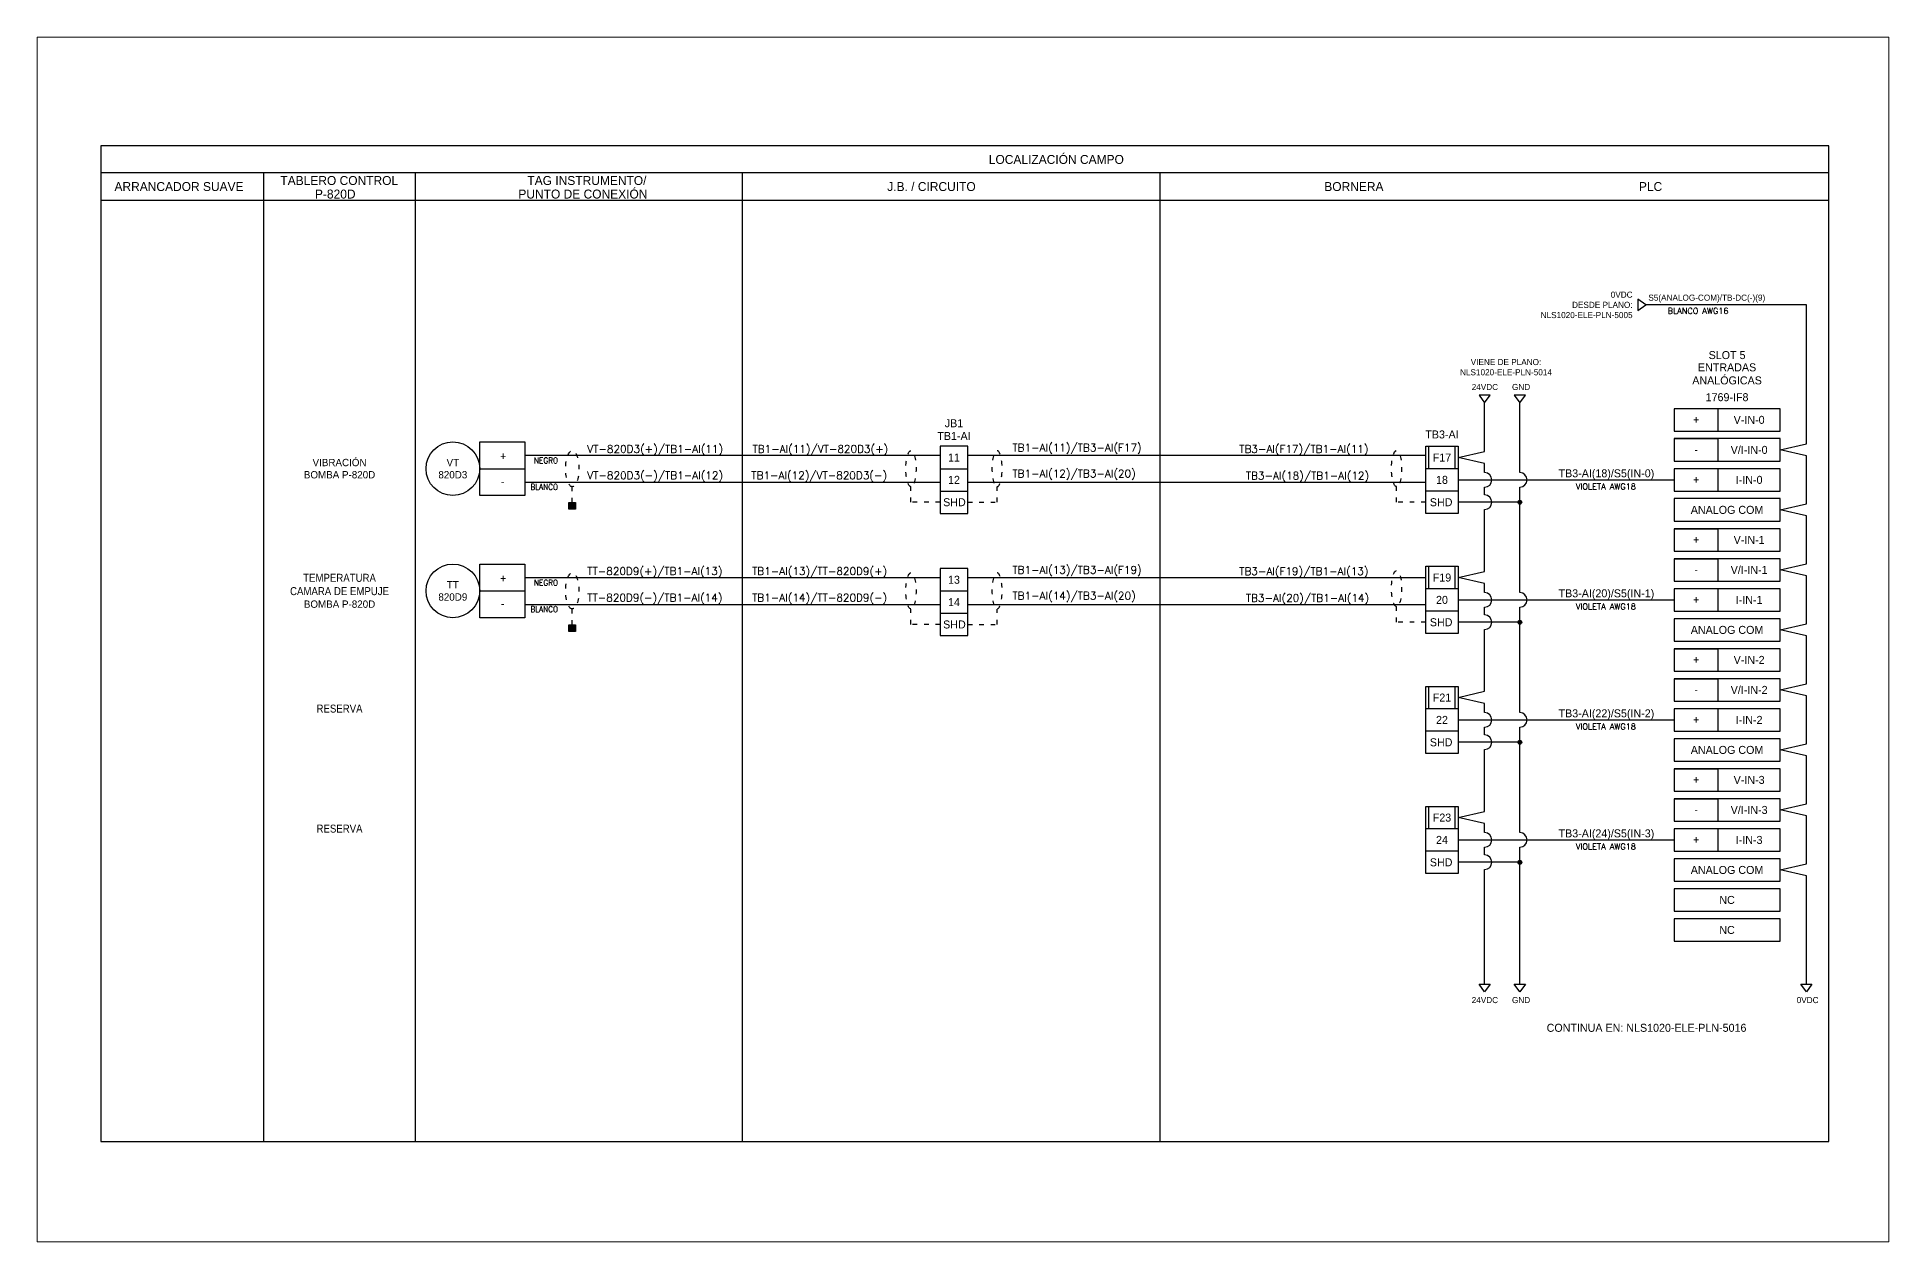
# Model space of a CAD drawing. Extents: x 2982 to 4048, y -323 to 293.
# Drawn here: x 2982.1 to 3466.1, y -323 to -8 of the extents above; entities that cross this region are included whole.
import ezdxf
from ezdxf.enums import TextEntityAlignment as Align

# ---------------------------------------------------------------- set-up
doc = ezdxf.new("R2010")
doc.units = 0
doc.header["$LTSCALE"] = 0.1
doc.header["$MEASUREMENT"] = 0
doc.linetypes.add('ACAD_ISO03W100', pattern=[30, 12, -18])
doc.layers.get('Defpoints').update_dxf_attribs({"lineweight": 0})
for name, color, linetype, lineweight in [('EL-cables', 7, 'Continuous', 20), ('EL-componentes', 7, 'Continuous', 25), ('EL-titulos 3', 7, 'Continuous', 20)]:
    doc.layers.add(name, color=color, linetype=linetype, lineweight=lineweight)
doc.styles.add('F1A', font='amir.shx')
doc.styles.add('ROMANS', font='romans.shx')

msp = doc.modelspace()

# ---------------------------------------------------------------- hatches: boundary and pattern name
at = {"lineweight": 25, "ltscale": 88}
h = msp.add_hatch(dxfattribs=at)
h.set_pattern_fill('ANSI31', color=256, scale=0.467995)
h.set_pattern_definition([(45, (2183.99226, -975.230604), (-0.0413652925, 0.0413652925), [])])
h.paths.add_polyline_path([(3121.13, -129.69), (3121.13, -131.44), (3122.86, -131.44), (3122.86, -129.69)])
at = {"ltscale": 0.1}
h = msp.add_hatch(color=256, dxfattribs=at)
h.dxf.hatch_style = 1
edge = h.paths.add_edge_path()
edge.add_arc((3369.63, -129.6), 0.509, 0, 360)
at = {"lineweight": 25, "ltscale": 88}
h = msp.add_hatch(dxfattribs=at)
h.set_pattern_fill('ANSI31', color=256, scale=0.467995)
h.set_pattern_definition([(45, (2183.99226, -1007.194924), (-0.0413652925, 0.0413652925), [])])
h.paths.add_polyline_path([(3121.13, -161.66), (3121.13, -163.4), (3122.86, -163.4), (3122.86, -161.66)])
at = {"ltscale": 0.1}
h = msp.add_hatch(color=256, dxfattribs=at)
h.dxf.hatch_style = 1
edge = h.paths.add_edge_path()
edge.add_arc((3369.63, -160.98), 0.509, 0, 360)
h = msp.add_hatch(color=256, dxfattribs=at)
h.dxf.hatch_style = 1
edge = h.paths.add_edge_path()
edge.add_arc((3369.63, -192.36), 0.509, 0, 360)
h = msp.add_hatch(color=256, dxfattribs=at)
h.dxf.hatch_style = 1
edge = h.paths.add_edge_path()
edge.add_arc((3369.63, -223.74), 0.509, 0, 360)

# ---------------------------------------------------------------- linework, layer by layer
at = {"lineweight": 25}
for p, q in [((3450.37, -43.52), (2998.82, -43.52)), ((3041.37, -296.71), (3041.37, -43.52)), ((3080.98, -43.52), (3080.98, -296.71)), ((3166.49, -296.71), (3166.49, -43.52)), ((3275.58, -43.52), (3275.58, -296.71)), ((2998.82, -50.62), (3450.37, -50.62)), ((3109.6, -113.82), (3109.6, -127.84)), ((3218.15, -120.83), (3225.35, -120.83)), ((3353.52, -123.75), (3409.95, -123.75)), ((3109.6, -145.78), (3109.6, -159.81)), ((3218.15, -152.79), (3225.35, -152.79)), ((3353.52, -155.13), (3409.95, -155.13)), ((3353.52, -186.51), (3409.95, -186.51)), ((3353.52, -217.89), (3409.95, -217.89))]:
    msp.add_line(p, q, dxfattribs=at)
at = {"lineweight": 25, "ltscale": 88}
for p, q in [((3421.48, -110.98), (3421.48, -105.14)), ((3409.95, -112.98), (3421.48, -112.98)), ((3421.48, -118.83), (3421.48, -112.98)), ((3409.95, -118.83), (3421.48, -118.83)), ((3421.48, -126.67), (3421.48, -120.83)), ((3409.95, -136.52), (3421.48, -136.52)), ((3421.48, -142.36), (3421.48, -136.52)), ((3409.95, -142.36), (3421.48, -142.36)), ((3409.95, -144.36), (3421.48, -144.36)), ((3421.48, -150.21), (3421.48, -144.36)), ((3409.95, -150.21), (3421.48, -150.21)), ((3421.48, -158.05), (3421.48, -152.21)), ((3409.95, -167.9), (3421.48, -167.9)), ((3421.48, -173.74), (3421.48, -167.9)), ((3409.95, -173.74), (3421.48, -173.74)), ((3409.95, -175.74), (3421.48, -175.74)), ((3421.48, -181.59), (3421.48, -175.74)), ((3409.95, -181.59), (3421.48, -181.59)), ((3421.48, -189.43), (3421.48, -183.59)), ((3409.95, -199.28), (3421.48, -199.28)), ((3421.48, -205.12), (3421.48, -199.28)), ((3409.95, -207.12), (3421.48, -207.12)), ((3421.48, -212.97), (3421.48, -207.12)), ((3421.48, -220.81), (3421.48, -214.97))]:
    msp.add_line(p, q, dxfattribs=at)
at = {"ltscale": 0.1}
msp.add_line((3353.52, -117.91), (3360.41, -116.35), dxfattribs=at)
at = {"lineweight": 25}
for points in [[(3450.37, -36.43), (2998.82, -36.43), (2998.82, -296.71), (3450.37, -296.71)], [(3437.62, -105.14), (3409.95, -105.14), (3409.95, -110.98), (3437.62, -110.98)], [(3225.35, -114.98), (3218.15, -114.98), (3218.15, -126.67), (3225.35, -126.67)], [(3437.62, -112.98), (3409.95, -112.98), (3409.95, -118.83), (3437.62, -118.83)], [(3437.62, -120.83), (3409.95, -120.83), (3409.95, -126.67), (3437.62, -126.67)], [(3437.62, -128.67), (3409.95, -128.67), (3409.95, -134.52), (3437.62, -134.52)], [(3437.62, -136.52), (3409.95, -136.52), (3409.95, -142.36), (3437.62, -142.36)], [(3437.62, -144.36), (3409.95, -144.36), (3409.95, -150.21), (3437.62, -150.21)], [(3225.35, -146.95), (3218.15, -146.95), (3218.15, -158.64), (3225.35, -158.64)], [(3437.62, -152.21), (3409.95, -152.21), (3409.95, -158.05), (3437.62, -158.05)], [(3437.62, -160.05), (3409.95, -160.05), (3409.95, -165.9), (3437.62, -165.9)], [(3437.62, -167.9), (3409.95, -167.9), (3409.95, -173.74), (3437.62, -173.74)], [(3437.62, -175.74), (3409.95, -175.74), (3409.95, -181.59), (3437.62, -181.59)], [(3437.62, -183.59), (3409.95, -183.59), (3409.95, -189.43), (3437.62, -189.43)], [(3437.62, -191.43), (3409.95, -191.43), (3409.95, -197.28), (3437.62, -197.28)], [(3437.62, -199.28), (3409.95, -199.28), (3409.95, -205.12), (3437.62, -205.12)], [(3437.62, -207.12), (3409.95, -207.12), (3409.95, -212.97), (3437.62, -212.97)], [(3437.62, -214.97), (3409.95, -214.97), (3409.95, -220.81), (3437.62, -220.81)], [(3437.62, -222.81), (3409.95, -222.81), (3409.95, -228.66), (3437.62, -228.66)], [(3437.62, -230.66), (3409.95, -230.66), (3409.95, -236.5), (3437.62, -236.5)], [(3437.62, -238.5), (3409.95, -238.5), (3409.95, -244.35), (3437.62, -244.35)]]:
    msp.add_lwpolyline(points, close=True, dxfattribs=at)
for points in [[(3444.51, -78.63), (3444.51, -78)], [(3360.41, -116.35), (3360.41, -103.63)], [(3369.63, -121.85), (3369.63, -103.63)], [(3097.81, -113.82), (3109.6, -113.82)], [(3109.6, -127.84), (3097.81, -127.84), (3097.81, -113.82)], [(3353.52, -114.98), (3353.52, -132.52), (3345.04, -132.52), (3345.04, -114.98)], [(3345.04, -114.98), (3353.52, -114.98)], [(3345.86, -120.83), (3345.86, -114.98)], [(3352.69, -120.83), (3352.69, -114.98)], [(3097.81, -120.83), (3109.6, -120.83)], [(3109.6, -117.32), (3217.97, -117.32)], [(3225.18, -117.32), (3345.04, -117.32)], [(3353.52, -120.83), (3345.04, -120.83)], [(3109.6, -124.34), (3217.97, -124.34)], [(3225.18, -124.34), (3345.04, -124.34)], [(3369.63, -129.6), (3369.63, -125.66)], [(3218.15, -126.67), (3218.15, -132.52), (3225.35, -132.52), (3225.35, -126.67)], [(3353.52, -126.67), (3345.04, -126.67)], [(3097.81, -145.78), (3109.6, -145.78)], [(3109.6, -159.81), (3097.81, -159.81), (3097.81, -145.78)], [(3109.6, -149.29), (3217.97, -149.29)], [(3225.18, -149.29), (3345.04, -149.29)], [(3353.52, -146.36), (3353.52, -163.9), (3345.04, -163.9), (3345.04, -146.36)], [(3345.04, -146.36), (3353.52, -146.36)], [(3345.86, -152.21), (3345.86, -146.36)], [(3352.69, -152.21), (3352.69, -146.36)], [(3097.81, -152.79), (3109.6, -152.79)], [(3353.52, -152.21), (3345.04, -152.21)], [(3109.6, -156.3), (3217.97, -156.3)], [(3218.15, -158.64), (3218.15, -164.48), (3225.35, -164.48), (3225.35, -158.64)], [(3225.18, -156.3), (3345.04, -156.3)], [(3353.52, -158.05), (3345.04, -158.05)], [(3353.52, -177.74), (3353.52, -195.28), (3345.04, -195.28), (3345.04, -177.74)], [(3345.04, -177.74), (3353.52, -177.74)], [(3345.86, -183.59), (3345.86, -177.74)], [(3352.69, -183.59), (3352.69, -177.74)], [(3353.52, -183.59), (3345.04, -183.59)], [(3353.52, -189.43), (3345.04, -189.43)], [(3353.52, -209.12), (3353.52, -226.66), (3345.04, -226.66), (3345.04, -209.12)], [(3345.04, -209.12), (3353.52, -209.12)], [(3345.86, -214.97), (3345.86, -209.12)], [(3352.69, -214.97), (3352.69, -209.12)], [(3353.52, -214.97), (3345.04, -214.97)], [(3353.52, -220.81), (3345.04, -220.81)], [(3360.42, -255.59), (3360.42, -225.64)]]:
    msp.add_lwpolyline(points, dxfattribs=at)
for points in [[(3360.41, -162.88, 1), (3360.41, -159.07), (3360.41, -157.04, 1), (3360.41, -153.23), (3360.41, -150.85), (3353.52, -149.29), (3360.41, -147.73), (3360.41, -131.5, 1), (3360.41, -127.69), (3360.41, -125.66, 1), (3360.41, -121.85), (3360.41, -119.47), (3353.52, -117.91)], [(3360.41, -194.26, 1), (3360.41, -190.45), (3360.41, -188.42, 1), (3360.41, -184.61), (3360.41, -182.23), (3353.52, -180.67), (3360.41, -178.99), (3360.41, -162.88)], [(3360.41, -225.64, 1), (3360.41, -221.83), (3360.41, -219.8, 1), (3360.41, -215.99), (3360.41, -213.61), (3353.52, -212.05), (3360.41, -210.49), (3360.41, -194.26)]]:
    msp.add_lwpolyline(points, format="xyb", dxfattribs=at)
at = {"linetype": 'ACAD_ISO03W100', "lineweight": 25}
for points in [[(3122, -129.69), (3122, -125.55)], [(3218.15, -129.6), (3210.51, -129.6), (3210.51, -125.55)], [(3225.35, -129.6), (3233, -129.6), (3233, -125.55)], [(3345.04, -129.58), (3337.41, -129.58), (3337.41, -125.53)], [(3122, -161.66), (3122, -157.52)], [(3218.15, -161.56), (3210.51, -161.56), (3210.51, -157.52)], [(3225.35, -161.56), (3233, -161.56), (3233, -157.52)], [(3345.04, -160.96), (3337.41, -160.96), (3337.41, -156.91)]]:
    msp.add_lwpolyline(points, dxfattribs=at)
at = {"lineweight": 25, "ltscale": 88}
for points in [[(3121.13, -129.69), (3122.86, -129.69), (3122.86, -131.44), (3121.13, -131.44)], [(3121.13, -161.66), (3122.86, -161.66), (3122.86, -163.4), (3121.13, -163.4)]]:
    msp.add_lwpolyline(points, close=True, dxfattribs=at)
for points in [[(3369.63, -153.23), (3369.63, -129.6), (3353.52, -129.6)], [(3369.63, -160.98), (3369.63, -157.04)], [(3369.63, -160.98), (3369.63, -160.98), (3353.52, -160.98)], [(3369.63, -184.61), (3369.63, -160.98), (3353.52, -160.98)], [(3369.63, -192.36), (3369.63, -188.42)], [(3369.63, -192.36), (3369.63, -192.36), (3353.52, -192.36)], [(3369.63, -215.99), (3369.63, -192.36), (3353.52, -192.36)], [(3369.63, -223.74), (3369.63, -219.8)], [(3369.63, -223.74), (3369.63, -223.74), (3353.52, -223.74)], [(3369.63, -255.56), (3369.63, -223.74), (3353.52, -223.74)], [(3369.62, -257.55), (3369.62, -257.58)]]:
    msp.add_lwpolyline(points, dxfattribs=at)
at = {"lineweight": 25}
for centre in [(3090.79, -120.83), (3090.79, -152.79)]:
    msp.add_circle(centre, 7.01, dxfattribs=at)
at = {"ltscale": 0.1}
for centre in [(3369.63, -129.6), (3369.63, -160.98), (3369.63, -192.36), (3369.63, -223.74)]:
    msp.add_circle(centre, 0.509, dxfattribs=at)
msp.add_arc((3369.63, -123.75), 1.9, 270, 90, dxfattribs=at)
at = {"lineweight": 25}
for centre in [(3369.63, -155.13), (3369.63, -186.51), (3369.63, -217.89)]:
    msp.add_arc(centre, 1.9, 270, 90, dxfattribs=at)
at = {"linetype": 'ACAD_ISO03W100', "lineweight": 25}
for centre, ratio in [((3122, -120.83), 0.369403), ((3210.51, -120.83), 0.281569), ((3337.41, -120.81), 0.281569), ((3337.41, -120.83), 0.281569), ((3122, -152.79), 0.369403), ((3210.51, -152.79), 0.281569), ((3337.41, -152.19), 0.281569)]:
    msp.add_ellipse(centre, major_axis=(0, -4.72), ratio=ratio, dxfattribs=at)
at = {"linetype": 'ACAD_ISO03W100', "lineweight": 25, "extrusion": (0, 0, -1)}
for centre in [(3233, -120.83), (3233, -152.79)]:
    msp.add_ellipse(centre, major_axis=(0, -4.72), ratio=0.281569, dxfattribs=at)
at = {"layer": 'Defpoints', "color": 5, "ltscale": 0.1}
msp.add_lwpolyline([(2982.13, -7.97), (3466.09, -7.97), (3466.09, -323.01), (2982.13, -323.01)], close=True, dxfattribs=at)
at = {"layer": 'EL-cables', "lineweight": 25}
for p, q in [((3444.51, -78), (3402.51, -78)), ((3444.51, -114.35), (3444.51, -78)), ((3437.62, -115.91), (3444.51, -114.35)), ((3444.51, -117.47), (3437.62, -115.91)), ((3444.51, -130.04), (3444.51, -117.47)), ((3437.62, -131.6), (3444.51, -130.04)), ((3444.51, -133.16), (3437.62, -131.6)), ((3437.62, -147.29), (3444.51, -145.73)), ((3444.51, -148.85), (3437.62, -147.29)), ((3437.62, -162.98), (3444.51, -161.42)), ((3444.51, -164.54), (3437.62, -162.98)), ((3437.62, -178.67), (3444.51, -177.11)), ((3444.51, -180.23), (3437.62, -178.67)), ((3437.62, -194.36), (3444.51, -192.8)), ((3444.51, -195.92), (3437.62, -194.36)), ((3437.62, -210.05), (3444.51, -208.49)), ((3444.51, -211.61), (3437.62, -210.05)), ((3437.62, -225.74), (3444.51, -224.18)), ((3444.51, -227.3), (3437.62, -225.74))]:
    msp.add_line(p, q, dxfattribs=at)
for points in [[(3444.51, -145.73), (3444.51, -133.16)], [(3444.51, -161.42), (3444.51, -148.85)], [(3444.51, -177.11), (3444.51, -164.54)], [(3444.51, -192.8), (3444.51, -180.23)], [(3444.51, -208.49), (3444.51, -195.92)], [(3444.51, -224.18), (3444.51, -211.61)], [(3444.51, -255.56), (3444.51, -227.3)]]:
    msp.add_lwpolyline(points, dxfattribs=at)
at = {"layer": 'EL-componentes', "lineweight": 25}
for points in [[(3400.49, -78.01), (3400.49, -79.45), (3402.51, -78), (3400.49, -76.55), (3400.49, -77.99)], [(3360.4, -101.61), (3358.97, -101.61), (3360.41, -103.63), (3361.86, -101.61), (3360.43, -101.61)], [(3369.61, -101.61), (3368.18, -101.61), (3369.63, -103.63), (3371.08, -101.61), (3369.64, -101.61)], [(3360.42, -255.56), (3361.86, -255.56), (3360.41, -257.58), (3358.96, -255.56), (3360.39, -255.56)], [(3369.63, -255.56), (3371.07, -255.56), (3369.62, -257.58), (3368.17, -255.56), (3369.61, -255.56)], [(3444.51, -255.56), (3445.95, -255.56), (3444.5, -257.58), (3443.05, -255.56), (3444.49, -255.56)]]:
    msp.add_lwpolyline(points, dxfattribs=at)

# ---------------------------------------------------------------- texts
at = {"lineweight": 25, "style": 'F1A'}
for s, height, p in [('LOCALIZACIÓN CAMPO', 2.34, (3248.5, -39.98)), ('ARRANCADOR SUAVE', 2.34, (3019.23, -47.07)), ('TABLERO CONTROL', 2.34, (3061.11, -45.49)), ('P-820D', 2.34, (3060.06, -49.03)), ('PUNTO DE CONEXIÓN', 2.34, (3124.78, -49.03)), ('TAG INSTRUMENTO/', 2.34, (3125.83, -45.49)), ('J.B. / CIRCUITO', 2.34, (3215.87, -47.07)), ('BORNERA', 2.34, (3326.26, -47.07)), ('PLC', 2.34, (3403.79, -47.07)), ('SLOT 5', 2.091, (3423.78, -91.13)), ('ANALÓGICAS', 2.091, (3423.78, -97.75)), ('ENTRADAS', 2.091, (3423.78, -94.33)), ('1769-IF8', 2.091, (3423.78, -102.14)), ('TB1-AI', 2.091, (3221.75, -112.28)), ('JB1', 2.091, (3221.75, -108.95)), ('TB3-AI', 2.091, (3349.28, -111.88)), ('+', 2.09, (3415.7, -108.02)), ('V-IN-0', 2.091, (3429.55, -108.06)), ('-', 2.09, (3415.7, -115.87)), ('V/I-IN-0', 2.091, (3429.55, -115.91)), ('11', 2.091, (3221.75, -117.91)), ('F17', 2.091, (3349.28, -117.91)), ('TB3-AI(18)/S5(IN-0)', 2.0907, (3392.25, -122.04)), ('12', 2.091, (3221.75, -123.75)), ('18', 2.091, (3349.28, -123.75)), ('+', 2.09, (3415.7, -123.71)), ('I-IN-0', 2.091, (3429.55, -123.75)), ('SHD', 2.091, (3221.87, -129.6)), ('SHD', 2.091, (3349.06, -129.6)), ('ANALOG COM', 2.091, (3423.78, -131.6)), ('+', 2.09, (3415.7, -139.4)), ('V-IN-1', 2.091, (3429.55, -139.44)), ('13', 2.091, (3221.75, -149.87)), ('F19', 2.091, (3349.28, -149.29)), ('-', 2.09, (3415.7, -147.25)), ('V/I-IN-1', 2.091, (3429.55, -147.29)), ('14', 2.091, (3221.75, -155.72)), ('20', 2.091, (3349.28, -155.13)), ('TB3-AI(20)/S5(IN-1)', 2.0907, (3392.25, -153.42)), ('+', 2.09, (3415.7, -155.09)), ('I-IN-1', 2.091, (3429.55, -155.13)), ('SHD', 2.091, (3221.87, -161.56)), ('SHD', 2.091, (3349.06, -160.98)), ('ANALOG COM', 2.091, (3423.78, -162.98)), ('+', 2.09, (3415.7, -170.78)), ('V-IN-2', 2.091, (3429.55, -170.82)), ('-', 2.09, (3415.7, -178.63)), ('V/I-IN-2', 2.091, (3429.55, -178.67)), ('F21', 2.091, (3349.28, -180.67)), ('TB3-AI(22)/S5(IN-2)', 2.0907, (3392.25, -184.8)), ('22', 2.091, (3349.28, -186.51)), ('+', 2.09, (3415.7, -186.47)), ('I-IN-2', 2.091, (3429.55, -186.51)), ('SHD', 2.091, (3349.06, -192.36)), ('ANALOG COM', 2.091, (3423.78, -194.36)), ('+', 2.09, (3415.7, -202.16)), ('V-IN-3', 2.091, (3429.55, -202.2)), ('F23', 2.091, (3349.28, -212.05)), ('-', 2.09, (3415.7, -210.01)), ('V/I-IN-3', 2.091, (3429.55, -210.05)), ('24', 2.091, (3349.28, -217.89)), ('TB3-AI(24)/S5(IN-3)', 2.0907, (3392.25, -216.18)), ('+', 2.09, (3415.7, -217.85)), ('I-IN-3', 2.091, (3429.55, -217.89)), ('SHD', 2.091, (3349.06, -223.74)), ('ANALOG COM', 2.091, (3423.78, -225.74)), ('NC', 2.091, (3423.78, -233.58)), ('NC', 2.091, (3423.78, -241.43)), ('CONTINUA EN: NLS1020-ELE-PLN-5016', 2.0907, (3402.74, -267.01))]:
    msp.add_text(s, height=height, dxfattribs=at).set_placement(p, align=Align.MIDDLE_CENTER)
at = {"lineweight": 25, "style": 'ROMANS'}
for s, height, p in [('BLANCO AWG16', 1.5444, (3408.26, -80.36)), ('VT-820D3(+)/TB1-AI(11)', 2, (3125.92, -116.66)), ('TB1-AI(11)/VT-820D3(+)', 2, (3169.09, -116.66)), ('TB1-AI(11)/TB3-AI(F17)', 2, (3237.02, -116.31)), ('TB3-AI(F17)/TB1-AI(11)', 2, (3296.29, -116.67)), ('TB1-AI(12)/TB3-AI(20)', 2, (3237.02, -123.1)), ('VT-820D3(-)/TB1-AI(12)', 2, (3125.92, -123.59)), ('TB1-AI(12)/VT-820D3(-)', 2, (3168.78, -123.59)), ('TB3-AI(18)/TB1-AI(12)', 2, (3298.01, -123.66)), ('VIOLETA AWG18', 1.5444, (3384.25, -126.27)), ('TT-820D9(+)/TB1-AI(13)', 2, (3125.92, -148.62)), ('TB1-AI(13)/TT-820D9(+)', 2, (3168.99, -148.62)), ('TB1-AI(13)/TB3-AI(F19)', 2, (3237.02, -148.28)), ('TB3-AI(F19)/TB1-AI(13)', 2, (3296.29, -148.63)), ('TT-820D9(-)/TB1-AI(14)', 2, (3125.92, -155.56)), ('TB1-AI(14)/TT-820D9(-)', 2, (3168.99, -155.56)), ('TB1-AI(14)/TB3-AI(20)', 2, (3237.02, -155.06)), ('TB3-AI(20)/TB1-AI(14)', 2, (3298.01, -155.63)), ('VIOLETA AWG18', 1.5444, (3384.25, -157.65)), ('VIOLETA AWG18', 1.5444, (3384.25, -189.03)), ('VIOLETA AWG18', 1.5444, (3384.25, -220.41))]:
    msp.add_text(s, height=height, dxfattribs=at).set_placement(p)
at = {"lineweight": 25, "style": 'F1A'}
for s, p in [('+', (3103.94, -117.62)), ('-', (3103.78, -124.64)), ('+', (3103.94, -149.59)), ('-', (3103.78, -156.6))]:
    msp.add_text(s, height=2.09, rotation=180, dxfattribs=at).set_placement(p, align=Align.MIDDLE_CENTER)
at = {"lineweight": 25, "style": 'ROMANS', "width": 0.9}
for s, p in [('NEGRO', (3118.27, -119.45)), ('BLANCO', (3118.27, -126.37)), ('NEGRO', (3118.27, -151.41)), ('BLANCO', (3118.27, -158.33))]:
    msp.add_text(s, height=1.544, dxfattribs=at).set_placement(p, align=Align.RIGHT)
at = {"lineweight": 25, "ltscale": 0.1, "char_height": 2.0907, "attachment_point": 5, "style": 'F1A'}
for s, insert, width in [('{\\fAller|b0|i0|c0|p0;\\H0.91667x;VIBRACIÓN\\PBOMBA P-820D}', (3061.18, -120.83), 41.4365), ('{\\fAller|b0|i0|c0|p0;\\H0.91667x;VT\\P820D3}', (3090.79, -120.83), 16.8562), ('{\\W0.9;TEMPERATURA CAMARA DE EMPUJE\\P\\fAller|b0|i0|c0|p0;\\H0.91667x;\\W1;BOMBA P-820D}', (3061.18, -152.77), 30.1361), ('{\\fAller|b0|i0|c0|p0;\\H0.91667x;TT\\P820D9}', (3090.79, -152.79), 16.8562), ('{\\W0.9;RESERVA}', (3061.18, -183.57), 43.3753), ('{\\W0.9;RESERVA}', (3061.18, -214.95), 43.3753)]:
    msp.add_mtext(s, dxfattribs=dict(at, insert=insert, width=width))
at = {"layer": 'EL-titulos 3', "lineweight": 25, "style": 'F1A'}
msp.add_text('S5(ANALOG-COM)/TB-DC(-)(9)', height=1.6, dxfattribs=at).set_placement((3403.21, -76.92))
at = {"layer": 'EL-titulos 3', "lineweight": 25, "char_height": 1.6, "style": 'F1A'}
for s, insert, width, attachment_point in [('\\pxqr;0VDC\\PDESDE PLANO: NLS1020-ELE-PLN-5005 ', (3399.09, -78.01), 36.4521, 6), ('\\pxqc;VIENE DE PLANO:\\PNLS1020-ELE-PLN-5014', (3366.01, -92.15), 64.2153, 2), ('\\pxqc;24VDC', (3378.72, -99.48), 36.4521, 6), ('\\pxqc;GND', (3388.18, -99.48), 36.4521, 6), ('\\pxqc;24VDC', (3378.72, -259.77), 36.4521, 6), ('\\pxqc;GND', (3388.18, -259.77), 36.4521, 6), ('\\pxqc;0VDC', (3463.06, -259.77), 36.4521, 6)]:
    msp.add_mtext(s, dxfattribs=dict(at, insert=insert, width=width, attachment_point=attachment_point))

doc.saveas('drawing.dxf')
